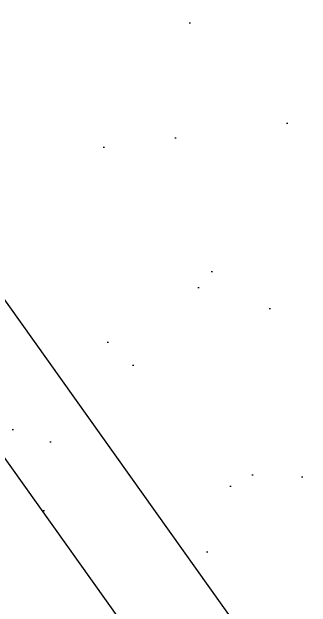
# Model space of a CAD drawing. Header units: feet. Extents: x 2321988 to 2329858, y 6722724 to 6730499.
# Drawn here: x 2326177.4 to 2326210, y 6726896.9 to 6726962 of the extents above; entities that cross this region are included whole.
import ezdxf

# ---------------------------------------------------------------- set-up
doc = ezdxf.new("R2010")
doc.units = ezdxf.units.FT
doc.header["$MEASUREMENT"] = 0
doc.layers.add('C-FENCE-FUTURE', color=7, linetype='FENCELINE1')
doc.layers.add('W-C-LAYDOWN-HATCH', color=253, linetype='Continuous')
doc.linetypes.add('FENCELINE1', pattern='A,0.25,-0.1,[133,ltypeshp.shx,S=0.1,R=0,X=-0.1,Y=0],-0.1,1', length=1.45)

msp = doc.modelspace()

# ---------------------------------------------------------------- hatches: boundary and pattern name
at = {"layer": 'W-C-LAYDOWN-HATCH', "transparency": 33554687}
h = msp.add_hatch(dxfattribs=at)
h.set_pattern_fill('AR-SAND', color=256, scale=0.15)
h.set_pattern_definition([(37.5, (2326101.747, 6726858.198), (-0.9449, 28.9024), [0, -22.8, 0, -25.5, 0, -24.375]), (7.5, (2326101.747, 6726858.198), (26.5467, 42.3322), [0, -12.3, 0, -20.55, 0, -7.875]), (327.5, (2326083.297, 6726858.198), (46.7121, 0.0849), [0, -7.5, 0, -27, 0, -35.25]), (317.5, (2326083.297, 6726858.198), (45.092, 13.165), [0, -3.75, 0, -17.7, 0, -20.25])])
h.paths.add_polyline_path([(2325961.368, 6727215.979), (2326144.729, 6727346.383), (2326418.257, 6726961.708), (2326234.896, 6726831.305)])

# ---------------------------------------------------------------- linework, layer by layer
at = {"layer": 'C-FENCE-FUTURE', "ltscale": 0.3, "flags": 128}
msp.add_lwpolyline([(2325975.312, 6727213.625), (2326142.375, 6727332.438), (2326404.312, 6726964.062), (2326237.25, 6726845.25)], close=True, dxfattribs=at)
at = {"layer": 'W-C-LAYDOWN-HATCH', "transparency": 33554687, "flags": 128}
msp.add_lwpolyline([(2325961.368, 6727215.979), (2326144.729, 6727346.383), (2326418.257, 6726961.708), (2326234.896, 6726831.305)], close=True, dxfattribs=at)

doc.saveas('drawing.dxf')
